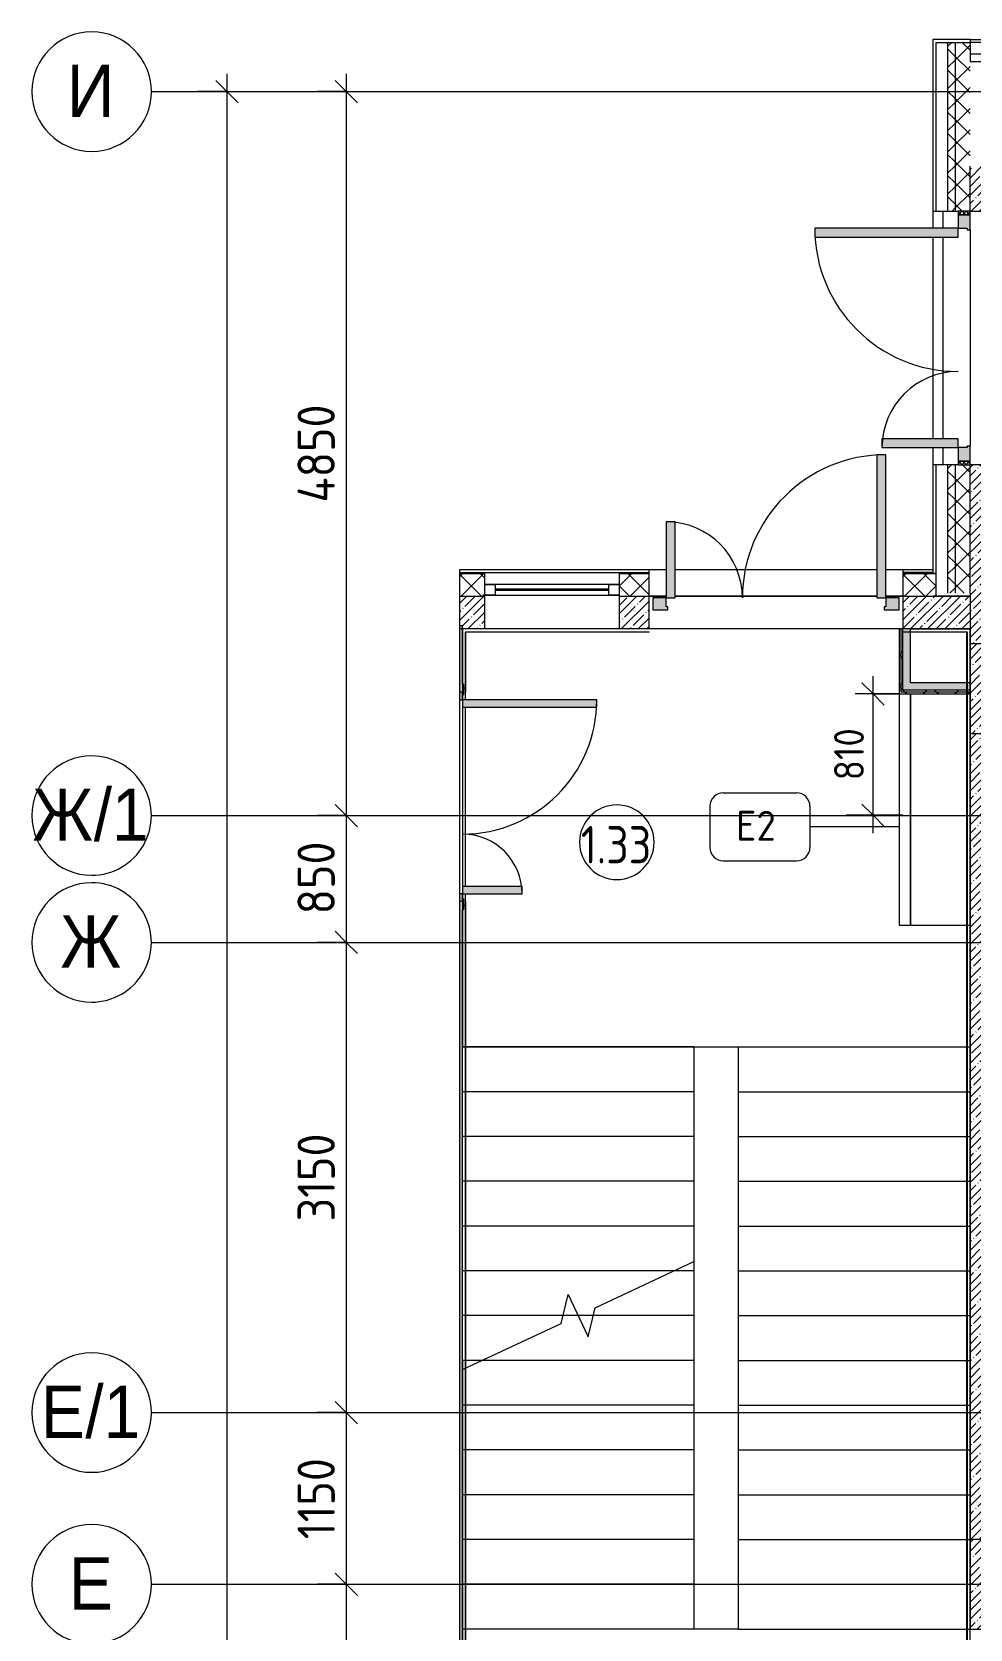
# Model space of a CAD drawing. Header units: millimetres. Extents: x -7229 to 200285, y -8553 to 29000.
# Drawn here: x 132032 to 138316, y 16700 to 27400 of the extents above; entities that cross this region are included whole.
import ezdxf

# ---------------------------------------------------------------- set-up
doc = ezdxf.new("R2010")
doc.units = ezdxf.units.MM
doc.linetypes.add('ADSK_Штрих_ш2 п1', pattern=[300, 200, -100])
doc.linetypes.add('Осевая', pattern=[15875, 3175, -2381.25, 7937.5, -2381.25])
for name, color, linetype, lineweight in [('A-ANNO-DIMS', 7, 'Continuous', 9), ('A-ANNO-DIMS-100', 7, 'Continuous', 9), ('A-AREA-IDEN', 7, 'Continuous', 9), ('A-DETL-4', 7, 'ADSK_Штрих_ш2 п1', 9), ('A-DETL-GENF', 7, 'Continuous', 9), ('A-GLAZ-2', 7, 'Continuous', 9), ('A-WALL-2', 7, 'Continuous', 9), ('A-WALL-4', 7, 'Continuous', 13), ('I-WALL-7', 7, 'Continuous', 9), ('S-COLS-2', 7, 'Continuous', 9), ('S-STRS-2', 7, 'Continuous', 9), ('S-STRS-MBND-2', 7, 'Continuous', 9), ('Марки для знаков', 7, 'Continuous', 9), ('Оси', 7, 'Continuous', 9), ('Оси-1', 7, 'Continuous', 20), ('Оси-2', 7, 'Осевая', 9)]:
    doc.layers.add(name, color=color, linetype=linetype, lineweight=lineweight)
for name, color, linetype, lineweight, true_color in [('A-DOOR-5', 7, 'Continuous', 9, 0xaaaaaa), ('A-DOOR-6', 7, 'Continuous', 9, 0xe2e2e2), ('A-DOOR-FRAM-4', 7, 'Continuous', 9, 0xe2e2e2), ('A-DOOR-FRAM-5', 7, 'Continuous', 9, 0xaaaaaa), ('A-FLOR-3', 7, 'Continuous', 9, 0xaaaaaa), ('I-WALL-1', 7, 'Continuous', 5, 0xe7e7e7)]:
    doc.layers.add(name, color=color, linetype=linetype, lineweight=lineweight, true_color=true_color)
doc.styles.add('Arial_1', font='arial.ttf', dxfattribs={"width": 0.9, "height": 350})
doc.styles.add('GOST Common', font='GOST_Common.ttf', dxfattribs={"width": 0.9, "height": 250})
doc.styles.add('GOST Common_1', font='GOST_Common.ttf', dxfattribs={"height": 200})
doc.styles.add('ISOCPEUR_1', font='isocpeur.ttf', dxfattribs={"width": 0.9, "height": 250})
doc.styles.add('ISOCPEUR_2', font='isocpeur.ttf', dxfattribs={"width": 0.9, "height": 200})
doc.dimstyles.new('ISO-2_0_0_9К_Средний_округл2_1', dxfattribs={"dimscale": 304.8, "dimtxt": 199.196235, "dimasz": 0.492126, "dimexe": 0.393701, "dimexo": 0, "dimgap": 0, "dimtad": 1, "dimdec": 0, "dimrnd": 10, "dimzin": 0, "dimdsep": 46, "dimtxsty": 'ISOCPEUR_2', "dimblk1": 'OBLIQUE', "dimblk2": 'OBLIQUE', "dimsah": 1, "dimcen": 0.09, "dimdle": 0.393701, "dimazin": 0, "dimtfac": 1, "dimtdec": 4, "dimtix": 1, "dimtmove": 0, "dimatfit": 3, "dimfxl": 1, "dimtvp": 1, "dimtolj": 1, "dimtzin": 0, "dimarcsym": 2})
doc.dimstyles.new('ISO-2_5_0_9К_БОЛЬШОЙ', dxfattribs={"dimscale": 304.8, "dimtxt": 248.995294, "dimasz": 0.492126, "dimexe": 0.393701, "dimexo": 0.984252, "dimgap": 0, "dimtad": 1, "dimdec": 0, "dimrnd": 10, "dimzin": 0, "dimdsep": 46, "dimtxsty": 'ISOCPEUR_1', "dimblk1": 'OBLIQUE', "dimblk2": 'OBLIQUE', "dimsah": 1, "dimcen": 0.09, "dimdle": 0.393701, "dimazin": 0, "dimtfac": 1, "dimtdec": 4, "dimtix": 1, "dimtmove": 0, "dimatfit": 3, "dimfxl": 1, "dimtvp": 1, "dimtolj": 1, "dimtzin": 0, "dimarcsym": 2})
doc.dimstyles.new('ISO-2_5_0_9К_БОЛЬШОЙ_1', dxfattribs={"dimscale": 304.8, "dimtxt": 248.995294, "dimasz": 0.492126, "dimexe": 0.393701, "dimexo": 0.984252, "dimgap": 0, "dimtad": 1, "dimdec": 0, "dimrnd": 10, "dimzin": 0, "dimdsep": 46, "dimtxsty": 'ISOCPEUR_1', "dimblk1": 'OBLIQUE', "dimblk2": 'OBLIQUE', "dimsah": 1, "dimcen": 0.09, "dimdle": 0.393701, "dimazin": 0, "dimtfac": 1, "dimtdec": 4, "dimtix": 1, "dimtmove": 2, "dimatfit": 3, "dimfxl": 1, "dimtvp": 1, "dimtolj": 1, "dimtzin": 0, "dimarcsym": 2})
pattern_1 = [(45, (96155.96, 0), (-57.02463, 57.02463), []), (45, (96212.986, 0), (-57.02463, 57.02463), [100.806, -20.161, 3.353, -16.808])]
pattern_2 = [(45, (96155.96, 0), (-70.71068, 70.71068), []), (135, (96155.96, 0), (-70.71068, -70.71068), [])]
pattern_3 = [(45, (96155.96, 0), (-106.066, 106.066), []), (135, (96155.96, 0), (-106.066, -106.066), [])]

# ---------------------------------------------------------------- blocks, each defined once
blk = doc.blocks.new('BSC_Колонна _Прямоугольная - 600х600-V151-План монтажа зашивок 1 этажа  в осях 12-23 лист 1')
at = {"layer": 'S-COLS-2'}
h = blk.add_hatch(dxfattribs=at)
h.set_pattern_fill('FP_145', color=256, style=0, pattern_type=2)
h.set_pattern_definition([(45, (-42460, -17000), (-57.02463, 57.02463), []), (45, (-42402.975, -17000), (-57.02463, 57.02463), [100.806, -20.161, 3.353, -16.808])])
h.paths.add_polyline_path([(300, -300), (300, 300), (-300, 300), (-300, -300), (-60, -300)])
for p, q in [((300, 300), (-300, 300)), ((-300, 300), (-300, -300)), ((300, -300), (300, 300)), ((-300, -300), (300, -300))]:
    blk.add_line(p, q, dxfattribs=at)
blk = doc.blocks.new('BSC_Колонна _Прямоугольная - 600х600-V152-План монтажа зашивок 1 этажа  в осях 12-23 лист 1')
at = {"layer": 'S-COLS-2'}
h = blk.add_hatch(dxfattribs=at)
h.set_pattern_fill('FP_146', color=256, style=0, pattern_type=2)
h.set_pattern_definition([(45, (-42460, -23000), (-57.02463, 57.02463), []), (45, (-42402.975, -23000), (-57.02463, 57.02463), [100.806, -20.161, 3.353, -16.808])])
h.paths.add_polyline_path([(-80, -300), (300, -300), (300, 300), (-300, 300), (-300, -300), (-190, -300)])
for p, q in [((300, 300), (-300, 300)), ((-300, 300), (-300, -300)), ((300, -300), (300, 300)), ((-300, -300), (300, -300))]:
    blk.add_line(p, q, dxfattribs=at)
blk = doc.blocks.new('110_Дверь_СКБ_2Ст - Д-1 Лестничная клетка EIS60-24280000-План монтажа зашивок 1 этажа  в осях 12-23 лист 1')
at = {"layer": 'A-DOOR-6'}
for points in [[(-588, 110), (-588, 1010), (-638, 1010), (-638, 110)], [(662, 260), (662, 510), (612, 510), (612, 110), (662, 110)]]:
    blk.add_hatch(color=256, dxfattribs=at).paths.add_polyline_path(points)
h = blk.add_hatch(color=256, dxfattribs=at)
h.paths.add_polyline_path([(712, 110), (662, 110), (662, 93), (712, 93)])
h.paths.add_polyline_path([(-638, 110), (-688, 110), (-688, 93), (-638, 93)])
at = {"layer": 'A-DOOR-FRAM-4'}
for points in [[(-673, 118), (-743, 118), (-743, 110), (-673, 110)], [(767, 110), (767, 118), (697, 118), (697, 110), (712, 110)]]:
    blk.add_hatch(color=256, dxfattribs=at).paths.add_polyline_path(points)
at = {"layer": 'A-DOOR-5'}
for p, q in [((-638, 1010), (-638, 110)), ((-588, 1010), (-638, 1010)), ((-588, 110), (-588, 1010)), ((662, 510), (612, 510)), ((612, 510), (612, 110)), ((662, 110), (662, 510)), ((-638, 110), (-588, 110)), ((612, 110), (662, 110))]:
    blk.add_line(p, q, dxfattribs=at)
for centre, radius, start, end in [((-638, 110), 900, 0, 90), ((662, 110), 400, 90, 180)]:
    blk.add_arc(centre, radius, start, end, dxfattribs=at)
at = {"layer": 'A-DOOR-FRAM-5'}
for p, q in [((-673, 118), (-743, 118)), ((-743, 118), (-743, 110)), ((-743, 110), (-673, 110)), ((-638, 110), (-688, 110)), ((-688, 110), (-688, 93)), ((-673, 110), (-673, 118)), ((-638, 93), (-638, 110)), ((662, 110), (662, 93)), ((712, 110), (662, 110)), ((767, 118), (697, 118)), ((697, 118), (697, 110)), ((697, 110), (767, 110)), ((712, 93), (712, 110)), ((767, 110), (767, 118))]:
    blk.add_line(p, q, dxfattribs=at)
blk = doc.blocks.new('110_Дверь_СКБ_2Ст_Наружная - ДН-1_л__ Двухстворчатая 1350 х3200 _ЛК_ в свету с верхним остеклением 2-22448815-План монтажа зашивок 1 этажа  в осях 12-23 лист 1')
at = {"layer": 'A-DOOR-6'}
for points in [[(694.5, -91), (754.5, -91), (754.5, 869), (694.5, 869), (694.5, -78.7)], [(-655.5, -91), (-655.5, 419), (-715.5, 419), (-715.5, -91)]]:
    blk.add_hatch(color=256, dxfattribs=at).paths.add_polyline_path(points)
h = blk.add_hatch(color=256, dxfattribs=at)
h.paths.add_polyline_path([(754.5, -171), (844.5, -171), (844.5, -91), (754.5, -91), (754.5, -151), (744.5, -151), (744.5, -171)])
h.paths.add_polyline_path([(-705.5, -171), (-705.5, -151), (-715.5, -151), (-715.5, -91), (-805.5, -91), (-805.5, -171), (-715.5, -171)])
at = {"layer": 'A-DOOR-5'}
for p, q in [((754.5, 869), (694.5, 869)), ((694.5, 869), (694.5, -91)), ((754.5, -91), (754.5, 869)), ((-715.5, 419), (-715.5, -91)), ((-655.5, 419), (-715.5, 419)), ((-655.5, -91), (-655.5, 419)), ((-715.5, -91), (-655.5, -91)), ((694.5, -91), (754.5, -91))]:
    blk.add_line(p, q, dxfattribs=at)
for centre, radius, start, end in [((754.5, -91), 960, 90, 180), ((-715.5, -91), 510, 0, 90)]:
    blk.add_arc(centre, radius, start, end, dxfattribs=at)
at = {"layer": 'A-DOOR-FRAM-5'}
for p, q in [((-715.5, -91), (-805.5, -91)), ((-805.5, -91), (-805.5, -171)), ((-715.5, -151), (-715.5, -91)), ((754.5, -91), (754.5, -151)), ((844.5, -91), (754.5, -91)), ((844.5, -171), (844.5, -91)), ((-805.5, -171), (-705.5, -171)), ((-705.5, -151), (-715.5, -151)), ((-705.5, -171), (-705.5, -151)), ((754.5, -151), (744.5, -151)), ((744.5, -151), (744.5, -171)), ((744.5, -171), (844.5, -171))]:
    blk.add_line(p, q, dxfattribs=at)
blk = doc.blocks.new('120_Окно_СКБ_1Ст - 120_Окно_СКБ_1Ст 900х2500_h_ глухое-23537403-План монтажа зашивок 1 этажа  в осях 12-23 лист 1')
at = {"layer": 'A-GLAZ-2'}
for p, q in [((-450, -67), (-450, 3)), ((-450, 3), (-380, 3)), ((450, 3), (-450, 3)), ((-380, 3), (-380, -67)), ((380, -67), (380, 3)), ((380, 3), (450, 3)), ((450, 3), (450, -67)), ((-380, -67), (-450, -67)), ((-450, -67), (450, -67)), ((380, -27), (-380, -27)), ((380, -37), (-380, -37)), ((450, -67), (380, -67))]:
    blk.add_line(p, q, dxfattribs=at)
blk = doc.blocks.new('110_Дверь_СКБ_2Ст_Наружная - ДН-1_л__ Двухстворчатая 1350 х3200 _ЛК_ в свету с верхним остеклением EI30-23529464-План монтажа зашивок 1 этажа  в осях 12-23 лист 1')
at = {"layer": 'A-DOOR-5'}
h = blk.add_hatch(dxfattribs=at)
h.set_pattern_fill('FP_172', color=256, style=0, pattern_type=2)
h.set_pattern_definition([(135, (1451.41, 189.685), (-14.14214, -14.14214), []), (225, (1451.41, 189.685), (14.14214, -14.14214), [])])
h.paths.add_polyline_path([(844.5, -125), (869.5, -125), (869.5, -45), (844.5, -45), (844.5, -105)])
at = {"layer": 'A-DOOR-6'}
for points in [[(694.5, 105), (694.5, -45), (754.5, -45), (754.5, 915), (694.5, 915), (694.5, 125)], [(-715.5, 465), (-715.5, -45), (-655.5, -45), (-655.5, 465)]]:
    blk.add_hatch(color=256, dxfattribs=at).paths.add_polyline_path(points)
h = blk.add_hatch(color=256, dxfattribs=at)
h.paths.add_polyline_path([(-805.5, -125), (-705.5, -125), (-705.5, -105), (-715.5, -105), (-715.5, -45), (-805.5, -45)])
h.paths.add_polyline_path([(744.5, -125), (844.5, -125), (844.5, -45), (754.5, -45), (754.5, -105), (744.5, -105)])
at = {"layer": 'A-DOOR-FRAM-5'}
h = blk.add_hatch(dxfattribs=at)
h.set_pattern_fill('FP_173', color=256, style=0, pattern_type=2)
h.set_pattern_definition([(45, (-671.384, 189.685), (-14.1421, 14.1421), []), (135, (-671.384, 189.685), (-14.1421, -14.1421), [])])
h.paths.add_polyline_path([(-830.5, -125), (-805.5, -125), (-805.5, -45), (-830.5, -45)])
at = {"layer": 'A-DOOR-5'}
for p, q in [((754.5, 915), (694.5, 915)), ((694.5, 915), (694.5, -45)), ((754.5, -45), (754.5, 915)), ((-715.5, 465), (-715.5, -45)), ((-655.5, 465), (-715.5, 465)), ((-655.5, -45), (-655.5, 465)), ((-715.5, -45), (-655.5, -45)), ((694.5, -45), (754.5, -45))]:
    blk.add_line(p, q, dxfattribs=at)
for centre, radius, start, end in [((754.5, -45), 960, 90, 180), ((-715.5, -45), 510, 0, 90)]:
    blk.add_arc(centre, radius, start, end, dxfattribs=at)
at = {"layer": 'A-DOOR-FRAM-5'}
for p, q in [((-805.5, -45), (-830.5, -45)), ((-830.5, -45), (-830.5, -125)), ((-715.5, -45), (-805.5, -45)), ((-805.5, -45), (-805.5, -125)), ((-805.5, -125), (-805.5, -45)), ((-715.5, -105), (-715.5, -45)), ((-705.5, -105), (-715.5, -105)), ((-705.5, -125), (-705.5, -105)), ((754.5, -105), (744.5, -105)), ((744.5, -105), (744.5, -125)), ((754.5, -45), (754.5, -105)), ((844.5, -45), (754.5, -45)), ((844.5, -125), (844.5, -45)), ((869.5, -45), (844.5, -45)), ((844.5, -45), (844.5, -125)), ((869.5, -125), (869.5, -45)), ((-830.5, -125), (-805.5, -125)), ((-805.5, -125), (-705.5, -125)), ((744.5, -125), (844.5, -125)), ((844.5, -125), (869.5, -125))]:
    blk.add_line(p, q, dxfattribs=at)
blk = doc.blocks.new('Зашивка приборов отопления6 - Зашивка приборов отопления-33276534-План монтажа зашивок 1 этажа  в осях 12-23 лист 1')
at = {"layer": 'A-WALL-2'}
for p, q in [((75235, 535), (73685, 535)), ((73685, 535), (73685, 460)), ((73685, 460), (73685, 60)), ((75235, 460), (73685, 460)), ((73685, 460), (73685, 60)), ((73685, 460), (75235, 460))]:
    blk.add_line(p, q, dxfattribs=at)
blk = doc.blocks.new('DET_L_Линия разрыва - М100-30654842-План монтажа зашивок 1 этажа  в осях 12-23 лист 1')
at = {"layer": 'A-DETL-GENF'}
blk.add_line((11740, 0), (0, 0), dxfattribs=at)
blk = doc.blocks.new('Ось сетки - D8-29747960-План монтажа зашивок 1 этажа  в осях 12-23 лист 1')
at = {"layer": 'Оси-1'}
for start, end in [(360, 180), (180, 360)]:
    blk.add_arc((0, 0), 4, start, end, dxfattribs=at)
blk = doc.blocks.new('DIMBLOCK19-План монтажа зашивок 1 этажа  в осях 12-23 лист 1')
at = {"layer": 'A-ANNO-DIMS-100', "lineweight": 20}
for p, q in [((134138, 27000), (134063, 27075)), ((134138, 27000), (134213, 26925)), ((134138, 22150), (134063, 22225)), ((134138, 22150), (134213, 22075))]:
    blk.add_line(p, q, dxfattribs=at)
at = {"layer": 'A-ANNO-DIMS-100'}
for p, q in [((134138, 27120), (134138, 22150)), ((133944, 27000), (134258, 27000)), ((134138, 27000), (133944, 27000)), ((133944, 22150), (134258, 22150)), ((134138, 22150), (133944, 22150))]:
    blk.add_line(p, q, dxfattribs=at)
at = {"layer": 'A-ANNO-DIMS-100', "color": 0, "insert": (133811, 24247), "char_height": 250, "width": 787.21, "attachment_point": 1, "rotation": 90, "line_spacing_factor": 1.149209, "style": 'ISOCPEUR_1'}
blk.add_mtext('4850', dxfattribs=at)
blk = doc.blocks.new('_Oblique')
at = {"color": 0, "linetype": 'ByBlock', "lineweight": -2}
blk.add_line((-0.5, -0.5), (0.5, 0.5), dxfattribs=at)
blk = doc.blocks.new('DIMBLOCK20-План монтажа зашивок 1 этажа  в осях 12-23 лист 1')
at = {"layer": 'A-ANNO-DIMS-100'}
for p, q in [((133944, 22150), (134258, 22150)), ((134138, 22150), (133944, 22150)), ((134138, 22150), (134138, 21300)), ((133944, 21300), (134258, 21300)), ((134138, 21300), (133944, 21300))]:
    blk.add_line(p, q, dxfattribs=at)
at = {"layer": 'A-ANNO-DIMS-100', "lineweight": 20}
for p, q in [((134138, 22150), (134063, 22225)), ((134138, 22150), (134213, 22075)), ((134138, 21300), (134063, 21375)), ((134138, 21300), (134213, 21225))]:
    blk.add_line(p, q, dxfattribs=at)
at = {"layer": 'A-ANNO-DIMS-100', "color": 0, "insert": (133811, 21488), "char_height": 250, "width": 568.86, "attachment_point": 1, "rotation": 90, "line_spacing_factor": 1.149209, "style": 'ISOCPEUR_1'}
blk.add_mtext('850', dxfattribs=at)
blk = doc.blocks.new('DIMBLOCK21-План монтажа зашивок 1 этажа  в осях 12-23 лист 1')
at = {"layer": 'A-ANNO-DIMS-100'}
for p, q in [((133944, 21300), (134258, 21300)), ((134138, 21300), (133944, 21300)), ((134138, 21300), (134138, 18150)), ((133944, 18150), (134258, 18150)), ((134138, 18150), (133944, 18150))]:
    blk.add_line(p, q, dxfattribs=at)
at = {"layer": 'A-ANNO-DIMS-100', "lineweight": 20}
for p, q in [((134138, 21300), (134063, 21375)), ((134138, 21300), (134213, 21225)), ((134138, 18150), (134063, 18225)), ((134138, 18150), (134213, 18075))]:
    blk.add_line(p, q, dxfattribs=at)
at = {"layer": 'A-ANNO-DIMS-100', "color": 0, "insert": (133811, 19431), "char_height": 250, "width": 706.76, "attachment_point": 1, "rotation": 90, "line_spacing_factor": 1.149209, "style": 'ISOCPEUR_1'}
blk.add_mtext('3150', dxfattribs=at)
blk = doc.blocks.new('DIMBLOCK22-План монтажа зашивок 1 этажа  в осях 12-23 лист 1')
at = {"layer": 'A-ANNO-DIMS-100', "lineweight": 20}
for p, q in [((134138, 18150), (134063, 18225)), ((134138, 18150), (134213, 18075)), ((134138, 17000), (134063, 17075)), ((134138, 17000), (134213, 16925))]:
    blk.add_line(p, q, dxfattribs=at)
at = {"layer": 'A-ANNO-DIMS-100'}
for p, q in [((133944, 18150), (134258, 18150)), ((134138, 18150), (133944, 18150)), ((134138, 18150), (134138, 17000)), ((133944, 17000), (134258, 17000)), ((134138, 17000), (133944, 17000))]:
    blk.add_line(p, q, dxfattribs=at)
at = {"layer": 'A-ANNO-DIMS-100', "color": 0, "insert": (133811, 17302), "char_height": 250, "width": 655.05, "attachment_point": 1, "rotation": 90, "line_spacing_factor": 1.149209, "style": 'ISOCPEUR_1'}
blk.add_mtext('1150', dxfattribs=at)
blk = doc.blocks.new('DIMBLOCK23-План монтажа зашивок 1 этажа  в осях 12-23 лист 1')
at = {"layer": 'A-ANNO-DIMS-100', "lineweight": 20}
for p, q in [((134138, 17000), (134063, 17075)), ((134138, 17000), (134213, 16925)), ((134138, 15000), (134063, 15075)), ((134138, 15000), (134213, 14925))]:
    blk.add_line(p, q, dxfattribs=at)
at = {"layer": 'A-ANNO-DIMS-100'}
for p, q in [((133944, 17000), (134258, 17000)), ((134138, 17000), (133944, 17000)), ((134138, 17000), (134138, 15000)), ((133944, 15000), (134258, 15000)), ((134138, 15000), (133944, 15000))]:
    blk.add_line(p, q, dxfattribs=at)
at = {"layer": 'A-ANNO-DIMS-100', "color": 0, "insert": (133811, 15684), "char_height": 250, "width": 758.48, "attachment_point": 1, "rotation": 90, "line_spacing_factor": 1.149209, "style": 'ISOCPEUR_1'}
blk.add_mtext('2000', dxfattribs=at)
blk = doc.blocks.new('DIMBLOCK31-План монтажа зашивок 1 этажа  в осях 12-23 лист 1')
at = {"layer": 'A-ANNO-DIMS-100', "lineweight": 20}
for p, q in [((133338, 27000), (133263, 27075)), ((133338, 27000), (133413, 26925)), ((133338, 0), (133263, 75)), ((133338, 0), (133413, -75))]:
    blk.add_line(p, q, dxfattribs=at)
at = {"layer": 'A-ANNO-DIMS-100'}
for p, q in [((133338, 27120), (133338, -120)), ((133144, 27000), (133458, 27000)), ((133338, 27000), (133144, 27000)), ((133144, 0), (133458, 0)), ((133338, 0), (133144, 0))]:
    blk.add_line(p, q, dxfattribs=at)
at = {"layer": 'A-ANNO-DIMS-100', "color": 0, "insert": (133011, 13572), "char_height": 250, "width": 948.1, "attachment_point": 1, "rotation": 90, "line_spacing_factor": 1.149209, "style": 'ISOCPEUR_1'}
blk.add_mtext('27000', dxfattribs=at)
blk = doc.blocks.new('Марка_Помещения - Номер-25198446-План монтажа зашивок 1 этажа  в осях 12-23 лист 1')
at = {"layer": 'A-AREA-IDEN'}
for start, end in [(360, 180), (180, 360)]:
    blk.add_arc((0, 0), 2.5, start, end, dxfattribs=at)
blk = doc.blocks.new('Марка_Знаки - В прямоуг_Наименование краткое-30718135-План монтажа зашивок 1 этажа  в осях 12-23 лист 1')
at = {"layer": 'Марки для знаков'}
for p, q in [((-2.45, 2.28), (2.45, 2.28)), ((-3.35, 1.38), (-3.35, -1.38)), ((3.35, 1.38), (3.35, -1.38)), ((-2.46, -2.28), (2.45, -2.28))]:
    blk.add_line(p, q, dxfattribs=at)
for centre, radius, start, end in [((-2.45, 1.38), 0.9, 90, 180), ((2.45, 1.38), 0.9, 0, 90), ((-2.46, -1.38), 0.893, 180, 270), ((2.45, -1.38), 0.9, 270, 0)]:
    blk.add_arc(centre, radius, start, end, dxfattribs=at)
blk = doc.blocks.new('DIMBLOCK58-План монтажа зашивок 1 этажа  в осях 12-23 лист 1')
at = {"layer": 'A-ANNO-DIMS-100', "lineweight": 20}
for p, q in [((137666, 22965), (137591, 23040)), ((137666, 22965), (137741, 22890)), ((137666, 22152), (137591, 22227)), ((137666, 22152), (137741, 22077))]:
    blk.add_line(p, q, dxfattribs=at)
at = {"layer": 'A-ANNO-DIMS-100'}
for p, q in [((137666, 22032), (137666, 23085)), ((137841, 22965), (137546, 22965)), ((137666, 22965), (137841, 22965)), ((137560, 22152), (137786, 22152)), ((137666, 22152), (137560, 22152))]:
    blk.add_line(p, q, dxfattribs=at)
at = {"layer": 'A-ANNO-DIMS-100', "color": 0, "insert": (137405, 22386), "char_height": 200, "width": 413.72, "attachment_point": 1, "rotation": 90, "line_spacing_factor": 1.149209, "style": 'ISOCPEUR_2'}
blk.add_mtext('810', dxfattribs=at)

msp = doc.modelspace()

# ---------------------------------------------------------------- hatches: boundary and pattern name
at = {"layer": 'A-WALL-2'}
h = msp.add_hatch(dxfattribs=at)
h.set_pattern_fill('FP_133', color=256, style=0, pattern_type=2)
h.set_pattern_definition(pattern_2)
h.paths.add_polyline_path([(138206, 23639.7), (138216, 23640.3), (138216, 24500), (138166, 24500), (138166, 23639.7), (138202.4, 23639.7)])
h.paths.add_polyline_path([(138166, 26200), (138216, 26200), (138216, 27330), (138166, 27330), (138166, 26416)])
h = msp.add_hatch(dxfattribs=at)
h.set_pattern_fill('FP_133', color=256, style=0, pattern_type=2)
h.set_pattern_definition(pattern_2)
h.paths.add_polyline_path([(138295.1, 23639.7), (138316, 23640.3), (138316, 24500), (138216, 24500), (138216, 23639.7)])
h.paths.add_polyline_path([(138236, 26200), (138316, 26200), (138316, 27330), (138216, 27330), (138216, 26200)])
h = msp.add_hatch(dxfattribs=at)
h.set_pattern_fill('FP_133', color=256, style=0, pattern_type=2)
h.set_pattern_definition(pattern_2)
h.paths.add_polyline_path([(134898.6, 23620), (135066, 23620), (135066, 23769.7), (134898.6, 23769.7), (134898.6, 23627.7)])
h.paths.add_polyline_path([(136166, 23620), (136166, 23769.7), (135966, 23769.7), (135966, 23620), (136025.9, 23620)])
h.paths.add_polyline_path([(137866, 23620), (138086, 23620), (138086, 23769.7), (137866, 23769.7), (137866, 23640.3)])
at = {"layer": 'I-WALL-1'}
for points in [[(137866, 22990), (137916, 22990), (137916, 23400), (137866, 23400), (137866, 23326.7)], [(137916, 22990), (138316, 22990), (138316, 23040), (137916, 23040)]]:
    msp.add_hatch(color=256, dxfattribs=at).paths.add_polyline_path(points)
at = {"layer": 'I-WALL-7'}
h = msp.add_hatch(dxfattribs=at)
h.set_pattern_fill('FP_117', color=256, style=0, pattern_type=2)
h.set_pattern_definition(pattern_1)
h.paths.add_polyline_path([(138536, 23300), (138536, 24500), (138316, 24500), (138316, 23300), (138520.2, 23300)])
h.paths.add_polyline_path([(138536, 26200), (138536, 26500), (138316, 26500), (138316, 26200), (138352.1, 26200)])
h = msp.add_hatch(dxfattribs=at)
h.set_pattern_fill('FP_117', color=256, style=0, pattern_type=2)
h.set_pattern_definition(pattern_1)
h.paths.add_polyline_path([(138177.6, 23400), (138316, 23400), (138315.8, 23620), (137866, 23619.7), (137866, 23400), (138068.3, 23400)])
h.paths.add_polyline_path([(134916, 23400), (135066, 23400), (135066, 23620), (134898.6, 23619.7), (134898.6, 23420.3), (134916, 23420.3)])
h.paths.add_polyline_path([(135966, 23400), (136166, 23400), (136166, 23620), (135966, 23619.7), (135966, 23466.4)])
h = msp.add_hatch(dxfattribs=at)
h.set_pattern_fill('FP_117', color=256, style=0, pattern_type=2)
h.set_pattern_definition(pattern_1)
h.paths.add_polyline_path([(134916, 10450), (134916, 11768.5), (134696, 11658.5), (134696, 11561.2), (134898.6, 11459.9), (134898.6, 10450)])
h.paths.add_polyline_path([(134916, 12051.2), (134916, 12125), (134898.6, 12125), (134898.6, 12059.9)])
h.paths.add_polyline_path([(134910.4, 13525), (134916, 13525), (134916, 21575.3), (134898.6, 21575.3), (134898.6, 13525)])
h.paths.add_polyline_path([(134916, 22975.3), (134916, 23420.3), (134898.6, 23420.3), (134898.6, 22975.3)])
h = msp.add_hatch(dxfattribs=at)
h.set_pattern_fill('FP_179', color=256, style=0, pattern_type=2)
h.set_pattern_definition(pattern_3)
h.paths.add_polyline_path([(137853.5, 22965), (137853.5, 23400), (137841, 23400), (137841, 22965)])
h = msp.add_hatch(dxfattribs=at)
h.set_pattern_fill('FP_179', color=256, style=0, pattern_type=2)
h.set_pattern_definition(pattern_3)
h.paths.add_polyline_path([(137866, 22977.5), (137866, 23400), (137853.5, 23400), (137853.5, 22977.5)])
h = msp.add_hatch(dxfattribs=at)
h.set_pattern_fill('FP_179', color=256, style=0, pattern_type=2)
h.set_pattern_definition(pattern_3)
h.paths.add_polyline_path([(138202.4, 22965), (138316, 22965), (138316, 22977.5), (137853.5, 22977.5), (137853.5, 22965), (138141.9, 22965)])
h = msp.add_hatch(dxfattribs=at)
h.set_pattern_fill('FP_179', color=256, style=0, pattern_type=2)
h.set_pattern_definition(pattern_3)
h.paths.add_polyline_path([(138066, 22977.5), (138316, 22977.5), (138316, 22990), (137866, 22990), (137866, 22977.5), (138012, 22977.5)])
h = msp.add_hatch(dxfattribs=at)
h.set_pattern_fill('FP_117', color=256, style=0, pattern_type=2)
h.set_pattern_definition(pattern_1)
h.paths.add_polyline_path([(138536, 17300), (138536, 22700), (138316, 22700), (138316, 17300)])

# ---------------------------------------------------------------- linework, layer by layer
at = {"layer": 'A-DETL-4'}
msp.add_line((137866, 22152.5), (137486, 22152.5), dxfattribs=at)
at = {"layer": 'A-FLOR-3'}
for p, q in [((138066, 26200), (138066, 26085)), ((138066, 26025), (138066, 24675)), ((138066, 24615), (138066, 24500)), ((134936, 23004), (134924, 23004)), ((134936, 22925.3), (134936, 22975.3)), ((134916, 22875.3), (134916, 21675.3)), ((134936, 21675.3), (134936, 22875.3)), ((134936, 21575.3), (134936, 21625.3)), ((134924, 21550.3), (134936, 21550.3))]:
    msp.add_line(p, q, dxfattribs=at)
at = {"layer": 'A-WALL-2'}
for p, q in [((138316, 27350), (138066, 27350)), ((138066, 27350), (138066, 26200)), ((138316, 27350), (147916, 27350)), ((138066, 26200), (138236, 26200)), ((138136, 26085), (138136, 26200)), ((138136, 24675), (138136, 26025)), ((138316, 26075), (138316, 24625)), ((138136, 24500), (138136, 24615)), ((138236, 24500), (138066, 24500)), ((138066, 24500), (138066, 23777.7)), ((134898.6, 23799.7), (136281, 23799.7)), ((134898.6, 23777.7), (136166, 23777.7)), ((135066, 23620), (135066, 23777.7)), ((135966, 23777.7), (135966, 23620)), ((136166, 23620), (136166, 23799.7)), ((136341, 23799.7), (137691, 23799.7)), ((137751, 23799.7), (138066, 23799.7)), ((137866, 23799.7), (137866, 23620)), ((138066, 23777.7), (137866, 23777.7)), ((136281, 23619.7), (136166, 23619.7)), ((137691, 23619.7), (136341, 23619.7)), ((137866, 23619.7), (137751, 23619.7)), ((138086, 23639.7), (138086, 23619.7)), ((138086, 23619.7), (138316, 23619.7))]:
    msp.add_line(p, q, dxfattribs=at)
at = {"layer": 'A-WALL-4'}
for p, q in [((138086, 27330), (138316, 27330)), ((138086, 27330), (138086, 26200)), ((138166, 27330), (138166, 26200)), ((138216, 27330), (138216, 26200)), ((138316, 27350), (138316, 27200)), ((140716, 27330), (138316, 27330)), ((140716, 27250), (138316, 27250)), ((140716, 27200), (138316, 27200)), ((138316, 26200), (138316, 26500)), ((138086, 24500), (138086, 23639.7)), ((138166, 24500), (138166, 23639.7)), ((138216, 24500), (138216, 23639.7)), ((138316, 23639.7), (138316, 24500)), ((135066, 23772.7), (134898.6, 23772.7)), ((135066, 23769.7), (134898.6, 23769.7)), ((136166, 23772.7), (135966, 23772.7)), ((136166, 23769.7), (135966, 23769.7)), ((138086, 23772.7), (137866, 23772.7)), ((138086, 23769.7), (137866, 23769.7)), ((138066, 23772.7), (138066, 23777.7)), ((134898.6, 23620), (135066, 23620)), ((135966, 23620), (136166, 23620)), ((137866, 23620), (138066, 23620)), ((138066, 23620), (138066, 23619.7)), ((138066, 23619.7), (138086, 23619.7)), ((134936, 23379), (134937, 23379)), ((137853.5, 22977.5), (137853.5, 23400)), ((137916, 23400), (137866, 23400)), ((137866, 22990), (137866, 23400)), ((138296, 23379), (138295, 23379)), ((138316, 22977.5), (137853.5, 22977.5)), ((138316, 22990), (137866, 22990))]:
    msp.add_line(p, q, dxfattribs=at)
at = {"layer": 'I-WALL-7'}
for p, q in [((138316, 26200), (138536, 26200)), ((138536, 24500), (138316, 24500)), ((135066, 23400), (135066, 23620)), ((135966, 23620), (135966, 23400)), ((136166, 23400), (136166, 23620)), ((136166, 23620), (136281, 23620)), ((136341, 23620), (137691, 23620)), ((137751, 23620), (137866, 23620)), ((137866, 23620), (137866, 23400)), ((138316, 23620), (138066, 23620)), ((138316, 23639.7), (138316, 23300)), ((134916, 23420.3), (134898.6, 23420.3)), ((137866, 23400), (134898.6, 23400)), ((134916, 23030.3), (134916, 23420.3)), ((134936, 23380), (134936, 22975.3)), ((134936, 23380), (136166, 23380)), ((134937, 22975.3), (134937, 23379)), ((136166, 23379), (134937, 23379)), ((135066, 23379), (135066, 23380)), ((135966, 23380), (135966, 23379)), ((136166, 23379), (136166, 23380)), ((137841, 23400), (137841, 22965)), ((137866, 23380), (138296, 23380)), ((138295, 23379), (137866, 23379)), ((137916, 23400), (138316, 23400)), ((137916, 23040), (137916, 23400)), ((138295, 15220), (138295, 23379)), ((138296, 23380), (138296, 15220)), ((138316, 23040), (137916, 23040)), ((134936, 22975.3), (134937, 22975.3)), ((137841, 22965), (138316, 22965)), ((138316, 22700), (138316, 17300)), ((134916, 15200), (134916, 21520.3)), ((134937, 21575.3), (134936, 21575.3)), ((134936, 15220.5), (134936, 21575.3)), ((134937, 21575.3), (134937, 15220.5)), ((134936, 20700), (134937, 20700)), ((134936, 20300), (134937, 20300)), ((134937, 18219.6), (134936, 18219.6)), ((134936, 18198.1), (134937, 18198.1)), ((134937, 17819.6), (134936, 17819.6))]:
    msp.add_line(p, q, dxfattribs=at)
at = {"layer": 'S-STRS-2'}
for p, q in [((136466, 20600), (134916, 20600)), ((136466, 20600), (134916, 20600)), ((136466, 20600), (136466, 20300)), ((136466, 20300), (134916, 20300)), ((136466, 20300), (134916, 20300)), ((136466, 20300), (136466, 20000)), ((136466, 20000), (134916, 20000)), ((136466, 20000), (134916, 20000)), ((136466, 20000), (136466, 19700)), ((136466, 19700), (134916, 19700)), ((136466, 19700), (134916, 19700)), ((136466, 19700), (136466, 19400)), ((136466, 19400), (134916, 19400)), ((136466, 19400), (134916, 19400)), ((136466, 19400), (136466, 19161.4)), ((136334.3, 19100), (134916, 19100)), ((136334.3, 19100), (134916, 19100)), ((135590.5, 18800), (134916, 18800)), ((135590.5, 18800), (134916, 18800)), ((135791.4, 18800), (135691, 18800)), ((135791.4, 18800), (135691, 18800)), ((134916, 18500), (134916, 18438.6)), ((135047.6, 18500), (134916, 18500)), ((135047.6, 18500), (134916, 18500))]:
    msp.add_line(p, q, dxfattribs=at)
at = {"layer": 'S-STRS-MBND-2'}
for p, q in [((134916, 23400), (134916, 20600)), ((138316, 23400), (134916, 23400)), ((138316, 20600), (138316, 23400)), ((134916, 20600), (136766, 20600)), ((136766, 20600), (138316, 20600)), ((136766, 16700), (136766, 20600)), ((136766, 20600), (138316, 20600)), ((138316, 16700), (138316, 20600)), ((136766, 20300), (138316, 20300)), ((136766, 20300), (138316, 20300)), ((136766, 20000), (138316, 20000)), ((136766, 20000), (138316, 20000)), ((136766, 19700), (138316, 19700)), ((136766, 19700), (138316, 19700)), ((136766, 19400), (138316, 19400)), ((136766, 19400), (138316, 19400)), ((135804.2, 18852.8), (136466, 19161.4)), ((136466, 19161.4), (136466, 16700)), ((136466, 19100), (136334.3, 19100)), ((136466, 19100), (136334.3, 19100)), ((136766, 19100), (138316, 19100)), ((136766, 19100), (138316, 19100)), ((135577.7, 18747.2), (135624.9, 18941.6)), ((135624.9, 18941.6), (135757, 18658.4)), ((135757, 18658.4), (135804.2, 18852.8)), ((134916, 18438.6), (135577.7, 18747.2)), ((135691, 18800), (135590.5, 18800)), ((135691, 18800), (135590.5, 18800)), ((136466, 18800), (135791.4, 18800)), ((136466, 18800), (135791.4, 18800)), ((136766, 18800), (138316, 18800)), ((136766, 18800), (138316, 18800)), ((134916, 18438.6), (134916, 16700)), ((136466, 18500), (135047.6, 18500)), ((136466, 18500), (135047.6, 18500)), ((136766, 18500), (138316, 18500)), ((136766, 18500), (138316, 18500)), ((136466, 18200), (134916, 18200)), ((136466, 18200), (134916, 18200)), ((136766, 18200), (138316, 18200)), ((136766, 18200), (138316, 18200)), ((136466, 17900), (134916, 17900)), ((136466, 17900), (134916, 17900)), ((136766, 17900), (138316, 17900)), ((136766, 17900), (138316, 17900)), ((136466, 17600), (134916, 17600)), ((136466, 17600), (134916, 17600)), ((136766, 17600), (138316, 17600)), ((136766, 17600), (138316, 17600)), ((136466, 17300), (134916, 17300)), ((136466, 17300), (134916, 17300)), ((136766, 17300), (138316, 17300)), ((136766, 17300), (138316, 17300)), ((136466, 17000), (134916, 17000)), ((136466, 17000), (134916, 17000)), ((136766, 17000), (138316, 17000)), ((136766, 17000), (138316, 17000)), ((134916, 16700), (134916, 15200)), ((136466, 16700), (134916, 16700)), ((136466, 16700), (134916, 16700)), ((136766, 16700), (136466, 16700)), ((136766, 16700), (138316, 16700)), ((136766, 16700), (138316, 16700)), ((138316, 15200), (138316, 16700))]:
    msp.add_line(p, q, dxfattribs=at)
at = {"layer": 'Марки для знаков'}
msp.add_line((137843.5, 22074.5), (137244, 22074.5), dxfattribs=at)
at = {"layer": 'Оси'}
for p, q in [((132832.1, 27000), (135332.1, 27000)), ((132832.1, 22150), (135332.1, 22150)), ((132832.1, 21300), (135332.1, 21300)), ((132832.1, 18150), (135332.1, 18150)), ((132832.1, 17000), (135332.1, 17000))]:
    msp.add_line(p, q, dxfattribs=at)
at = {"layer": 'Оси-2'}
for p, q in [((135332.1, 27000), (178356, 27000)), ((135332.1, 22150), (178356, 22150)), ((135332.1, 21300), (178356, 21300)), ((135332.1, 18150), (178356, 18150)), ((135332.1, 17000), (178356, 17000))]:
    msp.add_line(p, q, dxfattribs=at)

# ---------------------------------------------------------------- block references
at = {"layer": 'A-AREA-IDEN', "xscale": 99.99999999999993, "yscale": 99.99999999999993, "zscale": 99.99999999999993}
msp.add_blockref('Марка_Помещения - Номер-25198446-План монтажа зашивок 1 этажа  в осях 12-23 лист 1', (135950, 21971.4), dxfattribs=at)
at = {"layer": 'A-DETL-GENF', "rotation": 270.0000000000003}
msp.add_blockref('DET_L_Линия разрыва - М100-30654842-План монтажа зашивок 1 этажа  в осях 12-23 лист 1', (134898.6, 23799.7), dxfattribs=at)
at = {"layer": 'A-DOOR-5'}
for name, p, rotation in [('110_Дверь_СКБ_2Ст_Наружная - ДН-1_л__ Двухстворчатая 1350 х3200 _ЛК_ в свету с верхним остеклением EI30-23529464-План монтажа зашивок 1 этажа  в осях 12-23 лист 1', (138191, 25330.5), 89.9999999999999), ('110_Дверь_СКБ_2Ст - Д-1 Лестничная клетка EIS60-24280000-План монтажа зашивок 1 этажа  в осях 12-23 лист 1', (134806, 22287.8), 269.9999999999999)]:
    msp.add_blockref(name, p, dxfattribs=dict(at, rotation=rotation))
msp.add_blockref('110_Дверь_СКБ_2Ст_Наружная - ДН-1_л__ Двухстворчатая 1350 х3200 _ЛК_ в свету с верхним остеклением 2-22448815-План монтажа зашивок 1 этажа  в осях 12-23 лист 1', (136996.5, 23698.7), dxfattribs=at)
at = {"layer": 'A-GLAZ-2'}
msp.add_blockref('120_Окно_СКБ_1Ст - 120_Окно_СКБ_1Ст 900х2500_h_ глухое-23537403-План монтажа зашивок 1 этажа  в осях 12-23 лист 1', (135516, 23694.7), dxfattribs=at)
at = {"layer": 'A-WALL-2', "rotation": 89.9999999999998}
msp.add_blockref('Зашивка приборов отопления6 - Зашивка приборов отопления-33276534-План монтажа зашивок 1 этажа  в осях 12-23 лист 1', (138376, -52270), dxfattribs=at)
at = {"layer": 'S-COLS-2'}
for name, p in [('BSC_Колонна _Прямоугольная - 600х600-V152-План монтажа зашивок 1 этажа  в осях 12-23 лист 1', (138616, 23000)), ('BSC_Колонна _Прямоугольная - 600х600-V151-План монтажа зашивок 1 этажа  в осях 12-23 лист 1', (138616, 17000))]:
    msp.add_blockref(name, p, dxfattribs=at)
at = {"layer": 'Марки для знаков', "xscale": 99.99999999999993, "yscale": 99.99999999999993, "zscale": 99.99999999999993}
msp.add_blockref('Марка_Знаки - В прямоуг_Наименование краткое-30718135-План монтажа зашивок 1 этажа  в осях 12-23 лист 1', (136908.6, 22074.5), dxfattribs=at)
at = {"layer": 'Оси-1', "xscale": 99.99999999999993, "yscale": 99.99999999999993, "zscale": 99.99999999999993}
for p, rotation in [((132432.1, 27000), 269.9999999999994), ((132432.1, 22150), 269.9999999999995), ((132432.1, 21300), 269.9999999999995), ((132432.1, 18150), 269.9999999999994), ((132432.1, 17000), 269.9999999999994)]:
    msp.add_blockref('Ось сетки - D8-29747960-План монтажа зашивок 1 этажа  в осях 12-23 лист 1', p, dxfattribs=dict(at, rotation=rotation))

# ---------------------------------------------------------------- texts
at = {"layer": 'A-AREA-IDEN', "insert": (135708.1, 22079.9), "char_height": 250, "width": 606.076, "attachment_point": 1, "style": 'GOST Common'}
msp.add_mtext('1.33', dxfattribs=at)
at = {"layer": 'Марки для знаков', "insert": (136748.1, 22181.5), "char_height": 200, "width": 352.742, "attachment_point": 1, "style": 'GOST Common_1'}
msp.add_mtext('E2', dxfattribs=at)
at = {"layer": 'Оси', "char_height": 350, "attachment_point": 1, "style": 'Arial_1'}
for s, insert, width in [('\\fArial|b0|i0|c204|p34|;\\W.9;И', (132267.6, 27181), 389.62), ('\\fArial|b0|i0|c204|p34|;\\W.9;Ж', (132035.4, 22331), 497.848), ('/1', (132446.2, 22331), 454.557), ('\\fArial|b0|i0|c204|p34|;\\W.9;Ж', (132223.1, 21481), 497.848), ('\\fArial|b0|i0|c204|p34|;\\W.9;Е', (132092.1, 18331), 360.759), ('/1', (132389.8, 18331), 454.557), ('\\fArial|b0|i0|c204|p34|;\\W.9;Е', (132279.3, 17181), 360.759)]:
    msp.add_mtext(s, dxfattribs=dict(at, insert=insert, width=width))

# ---------------------------------------------------------------- dimensions: what is measured, and where the dimension line sits
at = {"layer": 'A-ANNO-DIMS'}
dim = msp.add_linear_dim(base=(133338.1, 0), p1=(133444.2, 27000), p2=(133444.2, 0), angle=90, dimstyle='ISO-2_5_0_9К_БОЛЬШОЙ_1', override={"dimpost": '<>', "dimfxl": 26999.999823}, dxfattribs=at)
dim.commit()
dim.dimension.update_dxf_attribs({"geometry": 'DIMBLOCK31-План монтажа зашивок 1 этажа  в осях 12-23 лист 1', "text_midpoint": (133178.2, 14046), "dimtype": 160, "text_rotation": 90})
for base, p1, p2, dimstyle, override, picture, middle in [((134138.1, 22150), (134244.2, 27000), (134244.2, 22150), 'ISO-2_5_0_9К_БОЛЬШОЙ', {"dimpost": '<>', "dimfxl": 4849.999753}, 'DIMBLOCK19-План монтажа зашивок 1 этажа  в осях 12-23 лист 1', (134013.1, 24575)), ((137665.9148412, 22964.9999837), (137559.848824, 22152.4999837), (137840.9607477, 22964.9999837), 'ISO-2_0_0_9К_Средний_округл2_1', {"dimpost": '<>', "dimfxl": 859.755874}, 'DIMBLOCK58-План монтажа зашивок 1 этажа  в осях 12-23 лист 1', (137565.9148412, 22558.7499837)), ((134138.1, 21300), (134244.2, 22150), (134244.2, 21300), 'ISO-2_5_0_9К_БОЛЬШОЙ', {"dimpost": '<>', "dimfxl": 850}, 'DIMBLOCK20-План монтажа зашивок 1 этажа  в осях 12-23 лист 1', (134013.1, 21725)), ((134138.1, 18150), (134244.2, 21300), (134244.2, 18150), 'ISO-2_5_0_9К_БОЛЬШОЙ', {"dimpost": '<>', "dimfxl": 3150}, 'DIMBLOCK21-План монтажа зашивок 1 этажа  в осях 12-23 лист 1', (134013.1, 19725)), ((134138.1, 17000), (134244.2, 18150), (134244.2, 17000), 'ISO-2_5_0_9К_БОЛЬШОЙ', {"dimpost": '<>', "dimfxl": 1150}, 'DIMBLOCK22-План монтажа зашивок 1 этажа  в осях 12-23 лист 1', (134013.1, 17575)), ((134138.1, 15000), (134244.2, 17000), (134244.2, 15000), 'ISO-2_5_0_9К_БОЛЬШОЙ', {"dimpost": '<>', "dimfxl": 2000.000075}, 'DIMBLOCK23-План монтажа зашивок 1 этажа  в осях 12-23 лист 1', (134013.1, 16000))]:
    dim = msp.add_linear_dim(base=base, p1=p1, p2=p2, angle=90, dimstyle=dimstyle, override=override, dxfattribs=at)
    dim.commit()
    dim.dimension.update_dxf_attribs({"geometry": picture, "text_midpoint": middle})

doc.saveas('drawing.dxf')
